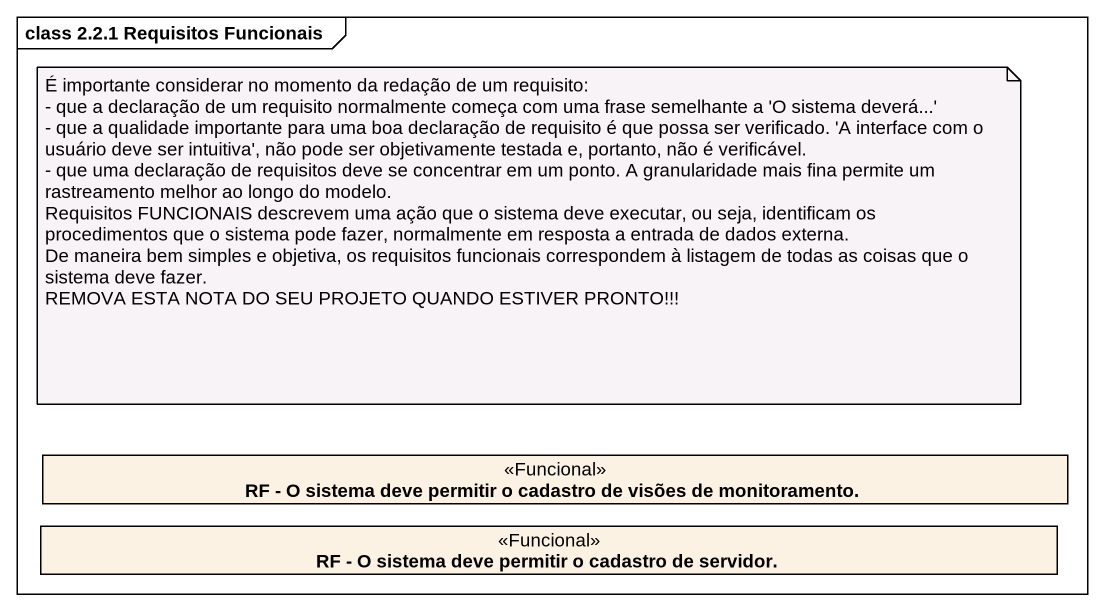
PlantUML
@startuml
mainframe class 2.2.1 Requisitos Funcionais
hide circle
hide empty members
class "RF - O sistema deve permitir o cadastro de visões de monitoramento." as RF_O_sistema_deve_permitir <<Funcional>>
class "RF - O sistema deve permitir o cadastro de servidor." as RF_O_sistema_deve_permitir_2 <<Funcional>>
note as N1
  É importante considerar no momento da redação de um requisito:
  - que a declaração de um requisito normalmente começa com uma frase semelhante a 'O sistema deverá...'
  - que a qualidade importante para uma boa declaração de requisito é que possa ser verificado. 'A interface com o usuário deve ser intuitiva', não pode ser objetivamente testada e, portanto, não é verificável.
  - que uma declaração de requisitos deve se concentrar em um ponto. A granularidade mais fina permite um rastreamento melhor ao longo do modelo.
  Requisitos FUNCIONAIS descrevem uma ação que o sistema deve executar, ou seja, identificam os procedimentos que o sistema pode fazer, normalmente em resposta a entrada de dados externa.
  De maneira bem simples e objetiva, os requisitos funcionais correspondem à listagem de todas as coisas que o sistema deve fazer.
  REMOVA ESTA NOTA DO SEU PROJETO QUANDO ESTIVER PRONTO!!!
end note
@enduml
